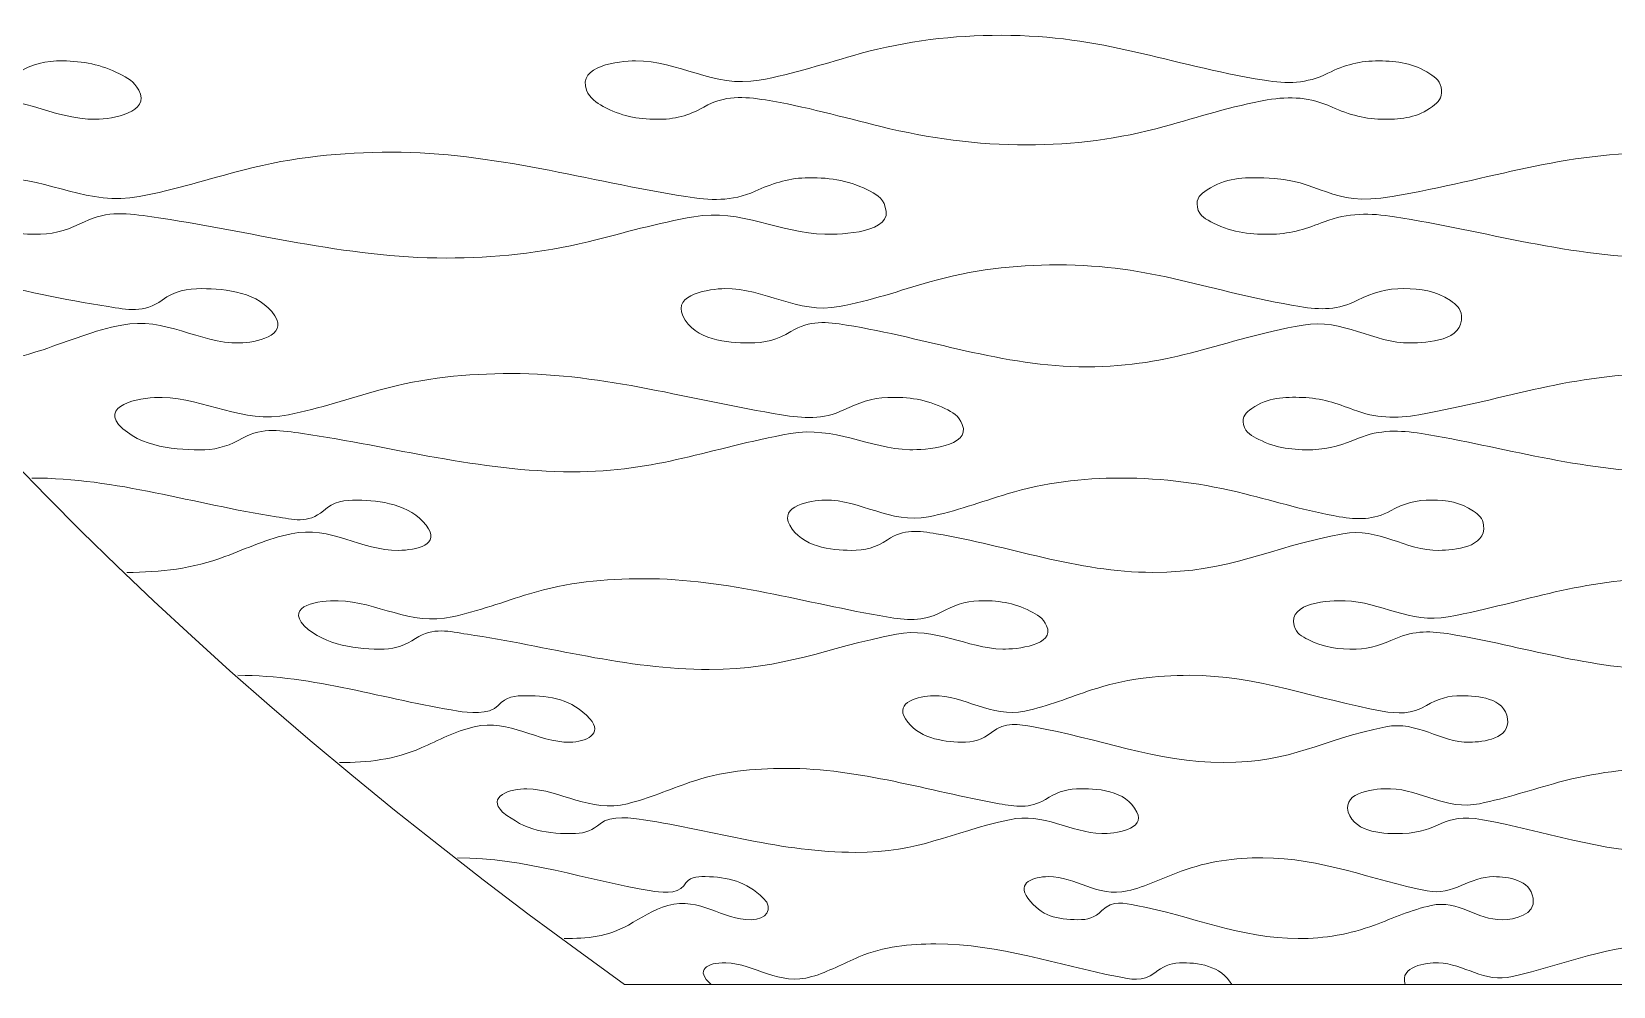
# Model space of a CAD drawing. Header units: centimetres. Extents: x -29.7 to 21.6, y -14.4 to 13.7.
# Drawn here: x -17.531 to -14.501, y -14.423 to -12.594 of the extents above; entities that cross this region are included whole.
import ezdxf

# ---------------------------------------------------------------- set-up
doc = ezdxf.new("R2010")
doc.units = ezdxf.units.CM
doc.header["$MEASUREMENT"] = 0
doc.layers.add('Layer 1', color=7, linetype='Continuous')

msp = doc.modelspace()

# ---------------------------------------------------------------- linework, layer by layer
at = {"layer": 'Layer 1', "color": 1, "lineweight": 9}
for points, knots in [([(-19.38621, -4.44965), (-19.38621, -7.29819), (-19.38621, -8.72246), (-19.13695, -10.14675), (-19.13695, -10.14675), (-18.88772, -11.57102), (-18.38924, -12.99531), (-16.39522, -14.41959)], [0, 0, 0, 0, 0.3333333, 0.3333333, 0.3333333, 0.3333333, 1, 1, 1, 1]), ([(-18.2182, -12.6011), (-18.03004, -12.6011), (-17.8556, -12.65976), (-17.67396, -12.68718), (-17.67396, -12.68718), (-17.63302, -12.69334), (-17.59734, -12.69928), (-17.55842, -12.67375), (-17.55842, -12.67375), (-17.53093, -12.65572), (-17.50386, -12.64973), (-17.47159, -12.65013), (-17.47159, -12.65013), (-17.43285, -12.6506), (-17.39805, -12.65698), (-17.36301, -12.67484), (-17.36301, -12.67484), (-17.34786, -12.68256), (-17.33463, -12.69006), (-17.32586, -12.70612)], [0, 0, 0, 0, 0.1666667, 0.1666667, 0.1666667, 0.1666667, 0.3333333, 0.3333333, 0.3333333, 0.3333333, 0.5, 0.5, 0.5, 0.5, 0.6666667, 0.6666667, 0.6666667, 0.6666667, 1, 1, 1, 1]), ([(-15.67357, -12.6011), (-15.76596, -12.6011), (-15.85459, -12.61175), (-15.9439, -12.63628), (-15.9439, -12.63628), (-16.00828, -12.65397), (-16.07135, -12.67555), (-16.13753, -12.68718), (-16.13753, -12.68718), (-16.22448, -12.70242), (-16.29233, -12.64911), (-16.37448, -12.65013), (-16.37448, -12.65013), (-16.40623, -12.65052), (-16.48598, -12.6595), (-16.46798, -12.70612)], [0, 0, 0, 0, 0.2, 0.2, 0.2, 0.2, 0.4, 0.4, 0.4, 0.4, 0.6, 0.6, 0.6, 0.6, 1, 1, 1, 1]), ([(-15.67357, -12.6011), (-15.47654, -12.6011), (-15.35859, -12.65647), (-15.16945, -12.68718), (-15.16945, -12.68718), (-15.12628, -12.69418), (-15.08858, -12.69431), (-15.04767, -12.67375), (-15.04767, -12.67375), (-15.01612, -12.65791), (-14.98542, -12.6497), (-14.94981, -12.65013), (-14.94981, -12.65013), (-14.91459, -12.65055), (-14.88359, -12.65425), (-14.85277, -12.67484), (-14.85277, -12.67484), (-14.84076, -12.68285), (-14.8315, -12.68986), (-14.83016, -12.70612)], [0, 0, 0, 0, 0.1666667, 0.1666667, 0.1666667, 0.1666667, 0.3333333, 0.3333333, 0.3333333, 0.3333333, 0.5, 0.5, 0.5, 0.5, 0.6666667, 0.6666667, 0.6666667, 0.6666667, 1, 1, 1, 1]), ([(-17.32586, -12.70612), (-17.30249, -12.74886), (-17.37617, -12.76172), (-17.40808, -12.76212), (-17.40808, -12.76212), (-17.49212, -12.76317), (-17.5617, -12.70845), (-17.65091, -12.72508), (-17.65091, -12.72508), (-17.71081, -12.73626), (-17.767, -12.75783), (-17.82451, -12.77596), (-17.82451, -12.77596), (-17.9059, -12.8016), (-17.98655, -12.81114), (-18.07128, -12.81114)], [0, 0, 0, 0, 0.2, 0.2, 0.2, 0.2, 0.4, 0.4, 0.4, 0.4, 0.6, 0.6, 0.6, 0.6, 1, 1, 1, 1]), ([(-16.46798, -12.70612), (-16.46167, -12.7224), (-16.44994, -12.72962), (-16.43607, -12.73741), (-16.43607, -12.73741), (-16.40315, -12.7559), (-16.37042, -12.76168), (-16.3335, -12.76212), (-16.3335, -12.76212), (-16.30022, -12.76253), (-16.27204, -12.75508), (-16.24317, -12.73851), (-16.24317, -12.73851), (-16.20344, -12.71566), (-16.16707, -12.71844), (-16.12525, -12.72508), (-16.12525, -12.72508), (-16.0502, -12.73701), (-15.97764, -12.75806), (-15.90417, -12.77596), (-15.90417, -12.77596), (-15.81172, -12.79847), (-15.71997, -12.81114), (-15.62458, -12.81114)], [0, 0, 0, 0, 0.1428571, 0.1428571, 0.1428571, 0.1428571, 0.2857143, 0.2857143, 0.2857143, 0.2857143, 0.4285714, 0.4285714, 0.4285714, 0.4285714, 0.5714286, 0.5714286, 0.5714286, 0.5714286, 0.7142857, 0.7142857, 0.7142857, 0.7142857, 1, 1, 1, 1]), ([(-14.83016, -12.70612), (-14.82894, -12.72163), (-14.83647, -12.72903), (-14.8475, -12.73741), (-14.8475, -12.73741), (-14.87604, -12.75914), (-14.90513, -12.76172), (-14.93851, -12.76212), (-14.93851, -12.76212), (-14.9752, -12.76258), (-15.00709, -12.75338), (-15.03991, -12.73851), (-15.03991, -12.73851), (-15.08155, -12.71962), (-15.11996, -12.71751), (-15.16412, -12.72508), (-15.16412, -12.72508), (-15.2315, -12.73666), (-15.29591, -12.75796), (-15.36141, -12.77596), (-15.36141, -12.77596), (-15.44829, -12.79982), (-15.53453, -12.81114), (-15.62458, -12.81114)], [0, 0, 0, 0, 0.1428571, 0.1428571, 0.1428571, 0.1428571, 0.2857143, 0.2857143, 0.2857143, 0.2857143, 0.4285714, 0.4285714, 0.4285714, 0.4285714, 0.5714286, 0.5714286, 0.5714286, 0.5714286, 0.7142857, 0.7142857, 0.7142857, 0.7142857, 1, 1, 1, 1]), ([(-17.68914, -12.93022), (-17.71815, -12.88495), (-17.62136, -12.87342), (-17.58765, -12.87428), (-17.58765, -12.87428), (-17.49836, -12.87657), (-17.42077, -12.92809), (-17.32537, -12.91015), (-17.32537, -12.91015), (-17.257, -12.89732), (-17.19109, -12.8762), (-17.12399, -12.85875), (-17.12399, -12.85875), (-17.03052, -12.83442), (-16.9376, -12.82517), (-16.84141, -12.82517)], [0, 0, 0, 0, 0.2, 0.2, 0.2, 0.2, 0.4, 0.4, 0.4, 0.4, 0.6, 0.6, 0.6, 0.6, 1, 1, 1, 1]), ([(-15.89572, -12.93022), (-15.90129, -12.91117), (-15.91474, -12.90499), (-15.93009, -12.8972), (-15.93009, -12.8972), (-15.96894, -12.87752), (-16.007, -12.87317), (-16.04935, -12.87428), (-16.04935, -12.87428), (-16.08408, -12.87519), (-16.11399, -12.88601), (-16.14476, -12.89985), (-16.14476, -12.89985), (-16.19012, -12.92021), (-16.23175, -12.91758), (-16.27816, -12.91015), (-16.27816, -12.91015), (-16.4657, -12.88021), (-16.6473, -12.82517), (-16.84141, -12.82517)], [0, 0, 0, 0, 0.1666667, 0.1666667, 0.1666667, 0.1666667, 0.3333333, 0.3333333, 0.3333333, 0.3333333, 0.5, 0.5, 0.5, 0.5, 0.6666667, 0.6666667, 0.6666667, 0.6666667, 1, 1, 1, 1]), ([(-15.29794, -12.93022), (-15.30102, -12.91257), (-15.29166, -12.90563), (-15.27899, -12.8972), (-15.27899, -12.8972), (-15.24398, -12.87397), (-15.20935, -12.87326), (-15.1704, -12.87428), (-15.1704, -12.87428), (-15.05589, -12.87726), (-15.04688, -12.93122), (-14.92483, -12.91015), (-14.92483, -12.91015), (-14.72965, -12.87645), (-14.6044, -12.82517), (-14.40121, -12.82517)], [0, 0, 0, 0, 0.2, 0.2, 0.2, 0.2, 0.4, 0.4, 0.4, 0.4, 0.6, 0.6, 0.6, 0.6, 1, 1, 1, 1]), ([(-17.68914, -12.93022), (-17.67609, -12.94694), (-17.65927, -12.95368), (-17.64084, -12.96088), (-17.64084, -12.96088), (-17.59937, -12.97712), (-17.55872, -12.98333), (-17.51444, -12.9822), (-17.51444, -12.9822), (-17.48341, -12.9814), (-17.45707, -12.97198), (-17.42994, -12.95842), (-17.42994, -12.95842), (-17.38591, -12.9364), (-17.34573, -12.94245), (-17.30115, -12.94884), (-17.30115, -12.94884), (-17.11322, -12.97579), (-16.9306, -13.02788), (-16.73711, -13.02788)], [0, 0, 0, 0, 0.1666667, 0.1666667, 0.1666667, 0.1666667, 0.3333333, 0.3333333, 0.3333333, 0.3333333, 0.5, 0.5, 0.5, 0.5, 0.6666667, 0.6666667, 0.6666667, 0.6666667, 1, 1, 1, 1]), ([(-15.89572, -12.93022), (-15.87819, -12.97979), (-15.9802, -12.98297), (-16.01148, -12.9822), (-16.01148, -12.9822), (-16.09688, -12.98009), (-16.17205, -12.93332), (-16.26261, -12.94884), (-16.26261, -12.94884), (-16.33127, -12.96059), (-16.39788, -12.98006), (-16.46527, -12.99665), (-16.46527, -12.99665), (-16.55523, -13.01881), (-16.64468, -13.02788), (-16.73711, -13.02788)], [0, 0, 0, 0, 0.2, 0.2, 0.2, 0.2, 0.4, 0.4, 0.4, 0.4, 0.6, 0.6, 0.6, 0.6, 1, 1, 1, 1]), ([(-15.29794, -12.93022), (-15.29401, -12.94867), (-15.28126, -12.95371), (-15.26701, -12.96088), (-15.26701, -12.96088), (-15.22974, -12.97966), (-15.19314, -12.9832), (-15.15273, -12.9822), (-15.15273, -12.9822), (-15.11761, -12.98132), (-15.08662, -12.97085), (-15.05478, -12.95842), (-15.05478, -12.95842), (-15.00931, -12.94072), (-14.96706, -12.94157), (-14.92048, -12.94884), (-14.92048, -12.94884), (-14.74752, -12.97583), (-14.58028, -13.02788), (-14.40121, -13.02788)], [0, 0, 0, 0, 0.1666667, 0.1666667, 0.1666667, 0.1666667, 0.3333333, 0.3333333, 0.3333333, 0.3333333, 0.5, 0.5, 0.5, 0.5, 0.6666667, 0.6666667, 0.6666667, 0.6666667, 1, 1, 1, 1]), ([(-17.89399, -13.0409), (-17.71798, -13.0409), (-17.55463, -13.09536), (-17.38467, -13.12096), (-17.38467, -13.12096), (-17.34786, -13.12649), (-17.31588, -13.13411), (-17.28105, -13.10848), (-17.28105, -13.10848), (-17.2572, -13.09091), (-17.23344, -13.08617), (-17.2048, -13.08651), (-17.2048, -13.08651), (-17.15914, -13.08708), (-17.09558, -13.09267), (-17.06508, -13.1386)], [0, 0, 0, 0, 0.2, 0.2, 0.2, 0.2, 0.4, 0.4, 0.4, 0.4, 0.6, 0.6, 0.6, 0.6, 1, 1, 1, 1]), ([(-15.56547, -13.0409), (-15.64938, -13.0409), (-15.72973, -13.05057), (-15.8107, -13.07365), (-15.8107, -13.07365), (-15.8683, -13.09006), (-15.92466, -13.11018), (-15.98406, -13.12096), (-15.98406, -13.12096), (-16.06463, -13.13559), (-16.12702, -13.08554), (-16.20298, -13.08651), (-16.20298, -13.08651), (-16.23254, -13.08689), (-16.30307, -13.09727), (-16.28369, -13.1386)], [0, 0, 0, 0, 0.2, 0.2, 0.2, 0.2, 0.4, 0.4, 0.4, 0.4, 0.6, 0.6, 0.6, 0.6, 1, 1, 1, 1]), ([(-15.56547, -13.0409), (-15.38379, -13.0409), (-15.27582, -13.09227), (-15.10157, -13.12096), (-15.10157, -13.12096), (-15.06219, -13.12744), (-15.02806, -13.1278), (-14.99085, -13.10848), (-14.99085, -13.10848), (-14.96234, -13.09366), (-14.93455, -13.0861), (-14.90216, -13.08651), (-14.90216, -13.08651), (-14.86975, -13.08692), (-14.84135, -13.0905), (-14.81307, -13.1095), (-14.81307, -13.1095), (-14.80194, -13.11696), (-14.7934, -13.12359), (-14.79193, -13.1386)], [0, 0, 0, 0, 0.1666667, 0.1666667, 0.1666667, 0.1666667, 0.3333333, 0.3333333, 0.3333333, 0.3333333, 0.5, 0.5, 0.5, 0.5, 0.6666667, 0.6666667, 0.6666667, 0.6666667, 1, 1, 1, 1]), ([(-17.06508, -13.1386), (-17.03975, -13.17676), (-17.10183, -13.19027), (-17.13302, -13.19067), (-17.13302, -13.19067), (-17.21111, -13.19165), (-17.27543, -13.13992), (-17.35862, -13.15624), (-17.35862, -13.15624), (-17.41092, -13.16648), (-17.45945, -13.18659), (-17.50936, -13.20353), (-17.50936, -13.20353), (-17.58131, -13.22795), (-17.65265, -13.23628), (-17.72796, -13.23628)], [0, 0, 0, 0, 0.2, 0.2, 0.2, 0.2, 0.4, 0.4, 0.4, 0.4, 0.6, 0.6, 0.6, 0.6, 1, 1, 1, 1]), ([(-16.28369, -13.1386), (-16.26133, -13.18621), (-16.19775, -13.19014), (-16.15677, -13.19067), (-16.15677, -13.19067), (-16.12689, -13.19103), (-16.10195, -13.18444), (-16.07645, -13.16869), (-16.07645, -13.16869), (-16.04068, -13.1466), (-16.00799, -13.15015), (-15.97015, -13.15624), (-15.97015, -13.15624), (-15.81646, -13.18088), (-15.67039, -13.23628), (-15.51016, -13.23628)], [0, 0, 0, 0, 0.2, 0.2, 0.2, 0.2, 0.4, 0.4, 0.4, 0.4, 0.6, 0.6, 0.6, 0.6, 1, 1, 1, 1]), ([(-14.79193, -13.1386), (-14.78725, -13.18666), (-14.85781, -13.19027), (-14.88939, -13.19067), (-14.88939, -13.19067), (-14.96123, -13.19158), (-15.01923, -13.14279), (-15.09548, -13.15624), (-15.09548, -13.15624), (-15.25628, -13.18462), (-15.34101, -13.23628), (-15.51016, -13.23628)], [0, 0, 0, 0, 0.25, 0.25, 0.25, 0.25, 0.5, 0.5, 0.5, 0.5, 1, 1, 1, 1]), ([(-17.36448, -13.34698), (-17.39662, -13.30572), (-17.31496, -13.29408), (-17.28089, -13.29497), (-17.28089, -13.29497), (-17.19864, -13.29713), (-17.12756, -13.34592), (-17.03926, -13.32833), (-17.03926, -13.32833), (-16.97949, -13.31644), (-16.92215, -13.29671), (-16.86374, -13.28054), (-16.86374, -13.28054), (-16.78037, -13.25743), (-16.6976, -13.24928), (-16.61169, -13.24928)], [0, 0, 0, 0, 0.2, 0.2, 0.2, 0.2, 0.4, 0.4, 0.4, 0.4, 0.6, 0.6, 0.6, 0.6, 1, 1, 1, 1]), ([(-15.74819, -13.34698), (-15.75431, -13.3297), (-15.76688, -13.32358), (-15.78137, -13.3163), (-15.78137, -13.3163), (-15.81691, -13.29839), (-15.85177, -13.2939), (-15.89068, -13.29497), (-15.89068, -13.29497), (-15.92161, -13.29582), (-15.9479, -13.3057), (-15.97499, -13.31875), (-15.97499, -13.31875), (-16.01564, -13.33834), (-16.05283, -13.33513), (-16.09455, -13.32833), (-16.09455, -13.32833), (-16.26667, -13.30039), (-16.43329, -13.24928), (-16.61169, -13.24928)], [0, 0, 0, 0, 0.1666667, 0.1666667, 0.1666667, 0.1666667, 0.3333333, 0.3333333, 0.3333333, 0.3333333, 0.5, 0.5, 0.5, 0.5, 0.6666667, 0.6666667, 0.6666667, 0.6666667, 1, 1, 1, 1]), ([(-15.20941, -13.34698), (-15.21275, -13.33122), (-15.20503, -13.32433), (-15.1936, -13.3163), (-15.1936, -13.3163), (-15.16241, -13.29433), (-15.13142, -13.29402), (-15.09634, -13.29497), (-15.09634, -13.29497), (-15.06135, -13.29591), (-15.03046, -13.30669), (-14.99857, -13.31875), (-14.99857, -13.31875), (-14.95642, -13.33471), (-14.91735, -13.33614), (-14.87362, -13.32833), (-14.87362, -13.32833), (-14.69682, -13.29673), (-14.5857, -13.24928), (-14.40121, -13.24928)], [0, 0, 0, 0, 0.1666667, 0.1666667, 0.1666667, 0.1666667, 0.3333333, 0.3333333, 0.3333333, 0.3333333, 0.5, 0.5, 0.5, 0.5, 0.6666667, 0.6666667, 0.6666667, 0.6666667, 1, 1, 1, 1]), ([(-17.36448, -13.34698), (-17.32354, -13.3914), (-17.2517, -13.39647), (-17.19956, -13.39511), (-17.19956, -13.39511), (-17.1725, -13.39439), (-17.15004, -13.38596), (-17.12697, -13.3731), (-17.12697, -13.3731), (-17.08763, -13.35117), (-17.05208, -13.35849), (-17.01229, -13.36422), (-17.01229, -13.36422), (-16.8402, -13.38907), (-16.67306, -13.43739), (-16.49573, -13.43739)], [0, 0, 0, 0, 0.2, 0.2, 0.2, 0.2, 0.4, 0.4, 0.4, 0.4, 0.6, 0.6, 0.6, 0.6, 1, 1, 1, 1]), ([(-15.74819, -13.34698), (-15.73038, -13.38945), (-15.82078, -13.39581), (-15.84863, -13.39511), (-15.84863, -13.39511), (-15.92639, -13.39312), (-15.9944, -13.3494), (-16.07724, -13.36422), (-16.07724, -13.36422), (-16.23657, -13.39273), (-16.32905, -13.43739), (-16.49573, -13.43739)], [0, 0, 0, 0, 0.25, 0.25, 0.25, 0.25, 0.5, 0.5, 0.5, 0.5, 1, 1, 1, 1]), ([(-15.20941, -13.34698), (-15.20519, -13.36374), (-15.19348, -13.36869), (-15.18032, -13.37537), (-15.18032, -13.37537), (-15.14657, -13.39247), (-15.11345, -13.39604), (-15.0767, -13.39511), (-15.0767, -13.39511), (-15.04525, -13.39428), (-15.01775, -13.38461), (-14.98938, -13.3731), (-14.98938, -13.3731), (-14.9485, -13.3565), (-14.9107, -13.35753), (-14.86877, -13.36422), (-14.86877, -13.36422), (-14.71302, -13.38909), (-14.56276, -13.43739), (-14.40121, -13.43739)], [0, 0, 0, 0, 0.1666667, 0.1666667, 0.1666667, 0.1666667, 0.3333333, 0.3333333, 0.3333333, 0.3333333, 0.5, 0.5, 0.5, 0.5, 0.6666667, 0.6666667, 0.6666667, 0.6666667, 1, 1, 1, 1]), ([(-17.53087, -13.44943), (-17.36903, -13.44943), (-17.2189, -13.49972), (-17.06275, -13.52352), (-17.06275, -13.52352), (-17.03036, -13.52846), (-17.00221, -13.53804), (-16.97213, -13.51198), (-16.97213, -13.51198), (-16.9522, -13.49474), (-16.932, -13.49132), (-16.90707, -13.49164), (-16.90707, -13.49164), (-16.86308, -13.49219), (-16.80656, -13.5), (-16.77527, -13.53985)], [0, 0, 0, 0, 0.2, 0.2, 0.2, 0.2, 0.4, 0.4, 0.4, 0.4, 0.6, 0.6, 0.6, 0.6, 1, 1, 1, 1]), ([(-15.44447, -13.44943), (-15.51906, -13.44943), (-15.5902, -13.45809), (-15.66195, -13.47972), (-15.66195, -13.47972), (-15.71221, -13.49489), (-15.76124, -13.51356), (-15.81325, -13.52352), (-15.81325, -13.52352), (-15.88673, -13.53759), (-15.94272, -13.49075), (-16.01165, -13.49164), (-16.01165, -13.49164), (-16.03963, -13.49201), (-16.0992, -13.50322), (-16.07887, -13.53985)], [0, 0, 0, 0, 0.2, 0.2, 0.2, 0.2, 0.4, 0.4, 0.4, 0.4, 0.6, 0.6, 0.6, 0.6, 1, 1, 1, 1]), ([(-15.44447, -13.44943), (-15.36327, -13.44943), (-15.28527, -13.46002), (-15.20666, -13.47972), (-15.20666, -13.47972), (-15.14657, -13.49481), (-15.08737, -13.51311), (-15.026, -13.52352), (-15.026, -13.52352), (-14.99085, -13.52947), (-14.96064, -13.53009), (-14.92762, -13.51198), (-14.92762, -13.51198), (-14.90242, -13.49818), (-14.8779, -13.49126), (-14.84894, -13.49164), (-14.84894, -13.49164), (-14.81968, -13.49203), (-14.79422, -13.49553), (-14.76889, -13.51291), (-14.76889, -13.51291), (-14.75871, -13.51988), (-14.75102, -13.52622), (-14.74945, -13.53985)], [0, 0, 0, 0, 0.1428571, 0.1428571, 0.1428571, 0.1428571, 0.2857143, 0.2857143, 0.2857143, 0.2857143, 0.4285714, 0.4285714, 0.4285714, 0.4285714, 0.5714286, 0.5714286, 0.5714286, 0.5714286, 0.7142857, 0.7142857, 0.7142857, 0.7142857, 1, 1, 1, 1]), ([(-16.77527, -13.53985), (-16.74575, -13.57738), (-16.79409, -13.58758), (-16.82849, -13.58805), (-16.82849, -13.58805), (-16.8998, -13.58897), (-16.95782, -13.54004), (-17.03418, -13.55618), (-17.03418, -13.55618), (-17.0786, -13.56552), (-17.11898, -13.58416), (-17.16081, -13.59996), (-17.16081, -13.59996), (-17.22266, -13.62331), (-17.2839, -13.63024), (-17.34909, -13.63024)], [0, 0, 0, 0, 0.2, 0.2, 0.2, 0.2, 0.4, 0.4, 0.4, 0.4, 0.6, 0.6, 0.6, 0.6, 1, 1, 1, 1]), ([(-16.07887, -13.53985), (-16.05567, -13.58164), (-16.00003, -13.58753), (-15.96102, -13.58805), (-15.96102, -13.58805), (-15.93487, -13.58838), (-15.91346, -13.58262), (-15.89164, -13.56771), (-15.89164, -13.56771), (-15.86021, -13.54622), (-15.83151, -13.55066), (-15.79806, -13.55618), (-15.79806, -13.55618), (-15.65962, -13.57892), (-15.52844, -13.63024), (-15.38386, -13.63024)], [0, 0, 0, 0, 0.2, 0.2, 0.2, 0.2, 0.4, 0.4, 0.4, 0.4, 0.6, 0.6, 0.6, 0.6, 1, 1, 1, 1]), ([(-14.74945, -13.53985), (-14.74448, -13.58288), (-14.80613, -13.58766), (-14.83496, -13.58805), (-14.83496, -13.58805), (-14.89941, -13.58887), (-14.95063, -13.54348), (-15.01932, -13.55618), (-15.01932, -13.55618), (-15.16264, -13.58266), (-15.23239, -13.63024), (-15.38386, -13.63024)], [0, 0, 0, 0, 0.25, 0.25, 0.25, 0.25, 0.5, 0.5, 0.5, 0.5, 1, 1, 1, 1]), ([(-17.00905, -13.73272), (-17.04564, -13.69298), (-16.98103, -13.68356), (-16.94382, -13.68457), (-16.94382, -13.68457), (-16.86943, -13.68663), (-16.80597, -13.73284), (-16.72556, -13.71547), (-16.72556, -13.71547), (-16.67489, -13.7045), (-16.62675, -13.68614), (-16.57742, -13.67121), (-16.57742, -13.67121), (-16.5051, -13.64929), (-16.43329, -13.6423), (-16.35837, -13.6423)], [0, 0, 0, 0, 0.2, 0.2, 0.2, 0.2, 0.4, 0.4, 0.4, 0.4, 0.6, 0.6, 0.6, 0.6, 1, 1, 1, 1]), ([(-15.5866, -13.73272), (-15.59305, -13.71726), (-15.60467, -13.71114), (-15.61815, -13.7043), (-15.61815, -13.7043), (-15.6501, -13.68817), (-15.68125, -13.68358), (-15.71635, -13.68457), (-15.71635, -13.68457), (-15.74328, -13.68536), (-15.76559, -13.69434), (-15.78867, -13.70659), (-15.78867, -13.70659), (-15.82431, -13.72548), (-15.85655, -13.7216), (-15.89318, -13.71547), (-15.89318, -13.71547), (-16.04801, -13.68949), (-16.19764, -13.6423), (-16.35837, -13.6423)], [0, 0, 0, 0, 0.1666667, 0.1666667, 0.1666667, 0.1666667, 0.3333333, 0.3333333, 0.3333333, 0.3333333, 0.5, 0.5, 0.5, 0.5, 0.6666667, 0.6666667, 0.6666667, 0.6666667, 1, 1, 1, 1]), ([(-15.11247, -13.73272), (-15.12395, -13.68691), (-15.04439, -13.68375), (-15.01497, -13.68457), (-15.01497, -13.68457), (-14.94729, -13.68647), (-14.89028, -13.72921), (-14.81746, -13.71547), (-14.81746, -13.71547), (-14.66059, -13.68583), (-14.56561, -13.6423), (-14.40121, -13.6423)], [0, 0, 0, 0, 0.25, 0.25, 0.25, 0.25, 0.5, 0.5, 0.5, 0.5, 1, 1, 1, 1]), ([(-17.00905, -13.73272), (-16.96899, -13.77025), (-16.90553, -13.7786), (-16.85581, -13.77721), (-16.85581, -13.77721), (-16.83283, -13.77657), (-16.81454, -13.76917), (-16.79575, -13.75687), (-16.79575, -13.75687), (-16.76162, -13.73451), (-16.73099, -13.74355), (-16.69642, -13.74865), (-16.69642, -13.74865), (-16.54198, -13.77152), (-16.39238, -13.8163), (-16.23299, -13.8163)], [0, 0, 0, 0, 0.2, 0.2, 0.2, 0.2, 0.4, 0.4, 0.4, 0.4, 0.6, 0.6, 0.6, 0.6, 1, 1, 1, 1]), ([(-15.5866, -13.73272), (-15.56871, -13.76966), (-15.64532, -13.77789), (-15.67078, -13.77721), (-15.67078, -13.77721), (-15.7402, -13.77535), (-15.80013, -13.73437), (-15.87445, -13.74865), (-15.87445, -13.74865), (-16.01326, -13.77531), (-16.08683, -13.8163), (-16.23299, -13.8163)], [0, 0, 0, 0, 0.25, 0.25, 0.25, 0.25, 0.5, 0.5, 0.5, 0.5, 1, 1, 1, 1]), ([(-15.11247, -13.73272), (-15.10812, -13.74767), (-15.09761, -13.75271), (-15.08554, -13.75897), (-15.08554, -13.75897), (-15.05569, -13.77448), (-15.02646, -13.77811), (-14.99373, -13.77721), (-14.99373, -13.77721), (-14.96618, -13.77647), (-14.94245, -13.7675), (-14.9179, -13.75687), (-14.9179, -13.75687), (-14.88207, -13.74129), (-14.84907, -13.7425), (-14.81218, -13.74865), (-14.81218, -13.74865), (-14.67529, -13.77156), (-14.54371, -13.8163), (-14.40121, -13.8163)], [0, 0, 0, 0, 0.1666667, 0.1666667, 0.1666667, 0.1666667, 0.3333333, 0.3333333, 0.3333333, 0.3333333, 0.5, 0.5, 0.5, 0.5, 0.6666667, 0.6666667, 0.6666667, 0.6666667, 1, 1, 1, 1]), ([(-17.1359, -13.82742), (-16.98984, -13.82742), (-16.85486, -13.8738), (-16.71417, -13.89595), (-16.71417, -13.89595), (-16.69512, -13.89894), (-16.65424, -13.90393), (-16.63735, -13.88526), (-16.63735, -13.88526), (-16.62187, -13.86814), (-16.60518, -13.86618), (-16.5841, -13.86646), (-16.5841, -13.86646), (-16.53602, -13.86711), (-16.49727, -13.87194), (-16.46176, -13.91101)], [0, 0, 0, 0, 0.2, 0.2, 0.2, 0.2, 0.4, 0.4, 0.4, 0.4, 0.6, 0.6, 0.6, 0.6, 1, 1, 1, 1]), ([(-15.3128, -13.82742), (-15.3774, -13.82742), (-15.43864, -13.83514), (-15.5004, -13.85545), (-15.5004, -13.85545), (-15.54288, -13.86942), (-15.58411, -13.88673), (-15.62834, -13.89595), (-15.62834, -13.89595), (-15.69415, -13.90963), (-15.74278, -13.8656), (-15.80412, -13.86646), (-15.80412, -13.86646), (-15.83122, -13.86683), (-15.87812, -13.87865), (-15.85733, -13.91101)], [0, 0, 0, 0, 0.2, 0.2, 0.2, 0.2, 0.4, 0.4, 0.4, 0.4, 0.6, 0.6, 0.6, 0.6, 1, 1, 1, 1]), ([(-15.3128, -13.82742), (-15.18365, -13.82742), (-15.06721, -13.8739), (-14.94415, -13.89595), (-14.94415, -13.89595), (-14.91355, -13.90143), (-14.88759, -13.90224), (-14.85908, -13.88526), (-14.85908, -13.88526), (-14.83749, -13.87243), (-14.81654, -13.86612), (-14.79125, -13.86646), (-14.79125, -13.86646), (-14.76179, -13.86687), (-14.70893, -13.86997), (-14.70347, -13.91101)], [0, 0, 0, 0, 0.2, 0.2, 0.2, 0.2, 0.4, 0.4, 0.4, 0.4, 0.6, 0.6, 0.6, 0.6, 1, 1, 1, 1]), ([(-16.46176, -13.91101), (-16.43565, -13.93979), (-16.46946, -13.95517), (-16.50002, -13.95559), (-16.50002, -13.95559), (-16.56384, -13.95649), (-16.61457, -13.90987), (-16.68363, -13.92611), (-16.68363, -13.92611), (-16.71986, -13.93465), (-16.75174, -13.95189), (-16.78512, -13.96659), (-16.78512, -13.96659), (-16.83627, -13.98915), (-16.88688, -13.9946), (-16.94149, -13.9946)], [0, 0, 0, 0, 0.2, 0.2, 0.2, 0.2, 0.4, 0.4, 0.4, 0.4, 0.6, 0.6, 0.6, 0.6, 1, 1, 1, 1]), ([(-15.85733, -13.91101), (-15.8343, -13.94692), (-15.78658, -13.95507), (-15.74996, -13.95559), (-15.74996, -13.95559), (-15.72756, -13.9559), (-15.70989, -13.95094), (-15.69203, -13.93681), (-15.69203, -13.93681), (-15.66542, -13.9157), (-15.64093, -13.92115), (-15.61207, -13.92611), (-15.61207, -13.92611), (-15.49035, -13.94709), (-15.3757, -13.9946), (-15.248, -13.9946)], [0, 0, 0, 0, 0.2, 0.2, 0.2, 0.2, 0.4, 0.4, 0.4, 0.4, 0.6, 0.6, 0.6, 0.6, 1, 1, 1, 1]), ([(-14.70347, -13.91101), (-14.69839, -13.94895), (-14.75001, -13.95524), (-14.77625, -13.95559), (-14.77625, -13.95559), (-14.83277, -13.95638), (-14.87634, -13.91406), (-14.93701, -13.92611), (-14.93701, -13.92611), (-15.0621, -13.95098), (-15.11463, -13.9946), (-15.248, -13.9946)], [0, 0, 0, 0, 0.25, 0.25, 0.25, 0.25, 0.5, 0.5, 0.5, 0.5, 1, 1, 1, 1]), ([(-16.62884, -14.08936), (-16.66013, -14.05998), (-16.61461, -14.04389), (-16.58227, -14.04484), (-16.58227, -14.04484), (-16.51652, -14.04678), (-16.46173, -14.09101), (-16.38973, -14.07339), (-16.38973, -14.07339), (-16.34846, -14.0633), (-16.30997, -14.04624), (-16.27011, -14.03247), (-16.27011, -14.03247), (-16.20949, -14.01152), (-16.14937, -14.00577), (-16.0861, -14.00577)], [0, 0, 0, 0, 0.2, 0.2, 0.2, 0.2, 0.4, 0.4, 0.4, 0.4, 0.6, 0.6, 0.6, 0.6, 1, 1, 1, 1]), ([(-15.4138, -14.08936), (-15.43442, -14.04671), (-15.49216, -14.0437), (-15.52937, -14.04484), (-15.52937, -14.04484), (-15.55218, -14.04556), (-15.57031, -14.05367), (-15.58913, -14.0652), (-15.58913, -14.0652), (-15.6193, -14.08368), (-15.64641, -14.07893), (-15.67762, -14.07339), (-15.67762, -14.07339), (-15.81351, -14.0493), (-15.94443, -14.00577), (-16.0861, -14.00577)], [0, 0, 0, 0, 0.2, 0.2, 0.2, 0.2, 0.4, 0.4, 0.4, 0.4, 0.6, 0.6, 0.6, 0.6, 1, 1, 1, 1]), ([(-15.00876, -14.08936), (-15.02034, -14.04952), (-14.95443, -14.04404), (-14.92771, -14.04484), (-14.92771, -14.04484), (-14.8691, -14.04662), (-14.82106, -14.08651), (-14.7573, -14.07339), (-14.7573, -14.07339), (-14.70592, -14.06284), (-14.65636, -14.04622), (-14.60597, -14.03247), (-14.60597, -14.03247), (-14.53835, -14.01405), (-14.47123, -14.00577), (-14.40121, -14.00577)], [0, 0, 0, 0, 0.2, 0.2, 0.2, 0.2, 0.4, 0.4, 0.4, 0.4, 0.6, 0.6, 0.6, 0.6, 1, 1, 1, 1]), ([(-16.62884, -14.08936), (-16.58558, -14.12508), (-16.54224, -14.13216), (-16.48899, -14.13056), (-16.48899, -14.13056), (-16.47011, -14.12997), (-16.45614, -14.1236), (-16.44196, -14.11171), (-16.44196, -14.11171), (-16.42193, -14.09495), (-16.37942, -14.10091), (-16.35883, -14.10411), (-16.35883, -14.10411), (-16.22364, -14.12516), (-16.09317, -14.16673), (-15.95316, -14.16673)], [0, 0, 0, 0, 0.2, 0.2, 0.2, 0.2, 0.4, 0.4, 0.4, 0.4, 0.6, 0.6, 0.6, 0.6, 1, 1, 1, 1]), ([(-15.4138, -14.08936), (-15.39566, -14.12225), (-15.45664, -14.13125), (-15.48106, -14.13056), (-15.48106, -14.13056), (-15.54144, -14.12879), (-15.59233, -14.09007), (-15.65779, -14.10411), (-15.65779, -14.10411), (-15.77542, -14.12933), (-15.82765, -14.16673), (-15.95316, -14.16673)], [0, 0, 0, 0, 0.25, 0.25, 0.25, 0.25, 0.5, 0.5, 0.5, 0.5, 1, 1, 1, 1]), ([(-15.00876, -14.08936), (-14.99504, -14.13088), (-14.93708, -14.13149), (-14.90517, -14.13056), (-14.90517, -14.13056), (-14.83294, -14.1284), (-14.82969, -14.09006), (-14.75177, -14.10411), (-14.75177, -14.10411), (-14.63496, -14.12519), (-14.52362, -14.16673), (-14.40121, -14.16673)], [0, 0, 0, 0, 0.25, 0.25, 0.25, 0.25, 0.5, 0.5, 0.5, 0.5, 1, 1, 1, 1]), ([(-16.71548, -14.17706), (-16.58642, -14.17706), (-16.46815, -14.21986), (-16.34433, -14.24049), (-16.34433, -14.24049), (-16.33036, -14.24282), (-16.29256, -14.24817), (-16.28202, -14.23061), (-16.28202, -14.23061), (-16.27171, -14.21345), (-16.25825, -14.21294), (-16.24098, -14.2132), (-16.24098, -14.2132), (-16.19692, -14.21385), (-16.16249, -14.22237), (-16.12941, -14.25445)], [0, 0, 0, 0, 0.2, 0.2, 0.2, 0.2, 0.4, 0.4, 0.4, 0.4, 0.6, 0.6, 0.6, 0.6, 1, 1, 1, 1]), ([(-15.17266, -14.17706), (-15.22682, -14.17706), (-15.27752, -14.18378), (-15.32871, -14.20301), (-15.32871, -14.20301), (-15.36304, -14.21589), (-15.39596, -14.23195), (-15.4321, -14.24049), (-15.4321, -14.24049), (-15.48996, -14.25414), (-15.53038, -14.21238), (-15.58356, -14.2132), (-15.58356, -14.2132), (-15.6122, -14.21363), (-15.64437, -14.22442), (-15.62245, -14.25445)], [0, 0, 0, 0, 0.2, 0.2, 0.2, 0.2, 0.4, 0.4, 0.4, 0.4, 0.6, 0.6, 0.6, 0.6, 1, 1, 1, 1]), ([(-15.17266, -14.17706), (-15.06128, -14.17706), (-14.96258, -14.21993), (-14.85736, -14.24049), (-14.85736, -14.24049), (-14.80813, -14.25012), (-14.77553, -14.21251), (-14.72994, -14.2132), (-14.72994, -14.2132), (-14.70301, -14.21361), (-14.6601, -14.21878), (-14.65473, -14.25445)], [0, 0, 0, 0, 0.25, 0.25, 0.25, 0.25, 0.5, 0.5, 0.5, 0.5, 1, 1, 1, 1]), ([(-16.12941, -14.25445), (-16.10752, -14.27568), (-16.12499, -14.2953), (-16.15255, -14.29574), (-16.15255, -14.29574), (-16.20838, -14.29661), (-16.25077, -14.25143), (-16.31223, -14.26844), (-16.31223, -14.26844), (-16.34031, -14.2762), (-16.36322, -14.29213), (-16.38786, -14.30592), (-16.38786, -14.30592), (-16.42772, -14.32823), (-16.46729, -14.33187), (-16.51109, -14.33187)], [0, 0, 0, 0, 0.2, 0.2, 0.2, 0.2, 0.4, 0.4, 0.4, 0.4, 0.6, 0.6, 0.6, 0.6, 1, 1, 1, 1]), ([(-15.62245, -14.25445), (-15.59668, -14.28984), (-15.56651, -14.29512), (-15.52668, -14.29574), (-15.52668, -14.29574), (-15.50806, -14.29602), (-15.49422, -14.29181), (-15.48067, -14.27833), (-15.48067, -14.27833), (-15.45948, -14.25725), (-15.43914, -14.26396), (-15.41504, -14.26844), (-15.41504, -14.26844), (-15.31113, -14.28778), (-15.21438, -14.33187), (-15.10452, -14.33187)], [0, 0, 0, 0, 0.2, 0.2, 0.2, 0.2, 0.4, 0.4, 0.4, 0.4, 0.6, 0.6, 0.6, 0.6, 1, 1, 1, 1]), ([(-14.65473, -14.25445), (-14.64975, -14.28726), (-14.69008, -14.29535), (-14.71416, -14.29574), (-14.71416, -14.29574), (-14.76237, -14.29648), (-14.79739, -14.25676), (-14.84986, -14.26844), (-14.84986, -14.26844), (-14.88769, -14.27686), (-14.92254, -14.29247), (-14.95845, -14.30592), (-14.95845, -14.30592), (-15.0063, -14.32385), (-15.05356, -14.33187), (-15.10452, -14.33187)], [0, 0, 0, 0, 0.2, 0.2, 0.2, 0.2, 0.4, 0.4, 0.4, 0.4, 0.6, 0.6, 0.6, 0.6, 1, 1, 1, 1]), ([(-16.22906, -14.41959), (-16.26156, -14.39273), (-16.23777, -14.37717), (-16.20138, -14.37838), (-16.20138, -14.37838), (-16.14479, -14.38025), (-16.09969, -14.42344), (-16.03636, -14.4048), (-16.03636, -14.4048), (-16.00468, -14.39549), (-15.97621, -14.37959), (-15.94616, -14.36693), (-15.94616, -14.36693), (-15.89779, -14.34653), (-15.84991, -14.34218), (-15.79872, -14.34218)], [0, 0, 0, 0, 0.2, 0.2, 0.2, 0.2, 0.4, 0.4, 0.4, 0.4, 0.6, 0.6, 0.6, 0.6, 1, 1, 1, 1]), ([(-15.23206, -14.41959), (-15.25173, -14.38388), (-15.29814, -14.37717), (-15.33231, -14.37838), (-15.33231, -14.37838), (-15.35106, -14.37903), (-15.36478, -14.38632), (-15.37911, -14.39719), (-15.37911, -14.39719), (-15.40336, -14.41569), (-15.42516, -14.40976), (-15.45078, -14.4048), (-15.45078, -14.4048), (-15.56651, -14.38237), (-15.67717, -14.34218), (-15.79872, -14.34218)], [0, 0, 0, 0, 0.2, 0.2, 0.2, 0.2, 0.4, 0.4, 0.4, 0.4, 0.6, 0.6, 0.6, 0.6, 1, 1, 1, 1]), ([(-14.89974, -14.41959), (-14.9111, -14.38514), (-14.86053, -14.37753), (-14.83575, -14.37838), (-14.83575, -14.37838), (-14.78666, -14.38003), (-14.7484, -14.41752), (-14.69404, -14.4048), (-14.69404, -14.4048), (-14.5968, -14.38209), (-14.50543, -14.34218), (-14.40121, -14.34218)], [0, 0, 0, 0, 0.25, 0.25, 0.25, 0.25, 0.5, 0.5, 0.5, 0.5, 1, 1, 1, 1])]:
    msp.add_open_spline(points, degree=3, knots=knots, dxfattribs=at)
msp.add_open_spline([(-12.40724, -14.41959), (-12.40724, -14.41959), (-16.39522, -14.41959), (-16.39522, -14.41959)], degree=3, dxfattribs=at)

doc.saveas('drawing.dxf')
